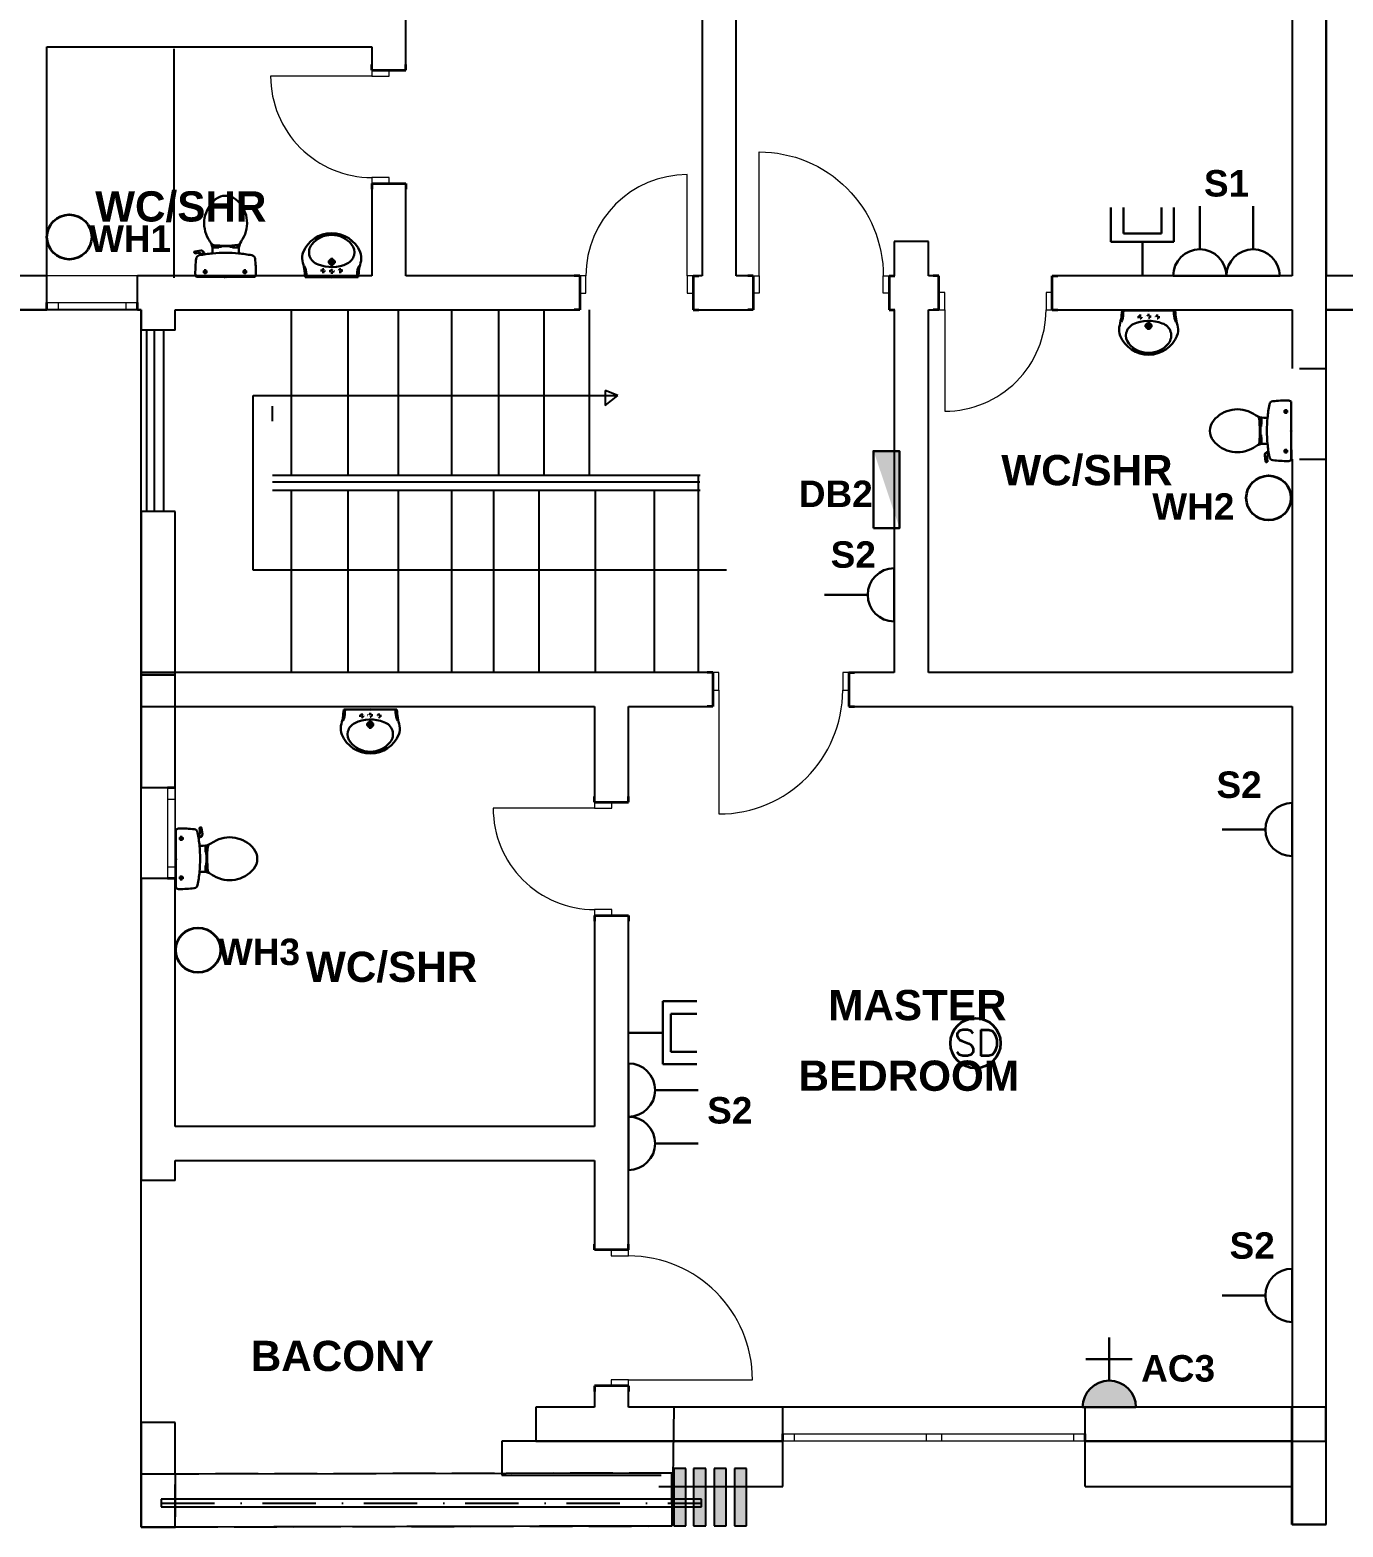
# Model space of a CAD drawing. Header units: inches. Extents: x 23 to 2032867, y 13 to 664695.
# Drawn here: x 340981 to 349668, y 293903 to 303808 of the extents above; entities that cross this region are included whole.
import ezdxf
from ezdxf.enums import TextEntityAlignment as Align

# ---------------------------------------------------------------- set-up
doc = ezdxf.new("R2010")
doc.units = ezdxf.units.IN
doc.header["$MEASUREMENT"] = 0
for name, pattern in [('DASHDOT', [1, 0.5, -0.25, 0, -0.25]), ('DASHED1', [1, 0.3, -0.4, 0.3]), ('Dot & Dashed', [670.277762, 352.777767, -176.388884, 0, -141.111112]), ('Hidden Line', [391.222223, 282.222223, -109])]:
    doc.linetypes.add(name, pattern=pattern)
for name, color, linetype, lineweight, true_color in [('2D Drafting - General_Pen_No__62', 7, 'Continuous', 20, 0xaaaaaa), ('2D Drafting - General_Pen_No__82', 7, 'Continuous', 20, 0xaaaaaa), ('Annotation - Text_Pen_No__86', 7, 'Continuous', 20, 0x5555ff), ('ARCHICAD Doors_Pen_No__23', 7, 'Continuous', 20, 0xff6600), ('ARCHICAD Doors_Pen_No__3', 7, 'Continuous', 18, 0xff6600), ('ARCHICAD Windows_Pen_No__23', 7, 'Continuous', 20, 0xff6600), ('ARCHICAD Windows_Pen_No__3', 7, 'Continuous', 18, 0xff6600), ('Structural - Bearing_Pen_No__160', 7, 'Continuous', 20, 0xb4a35c), ('Structural - Bearing_Pen_No__87', 7, 'Continuous', 20, 0x6a6a6a), ('Structural - Bearing_Pen_No__89', 7, 'Continuous', 20, 0x71cebe)]:
    doc.layers.add(name, color=color, linetype=linetype, lineweight=lineweight, true_color=true_color)
for name, color, linetype, lineweight in [('ARCHICAD Doors_Pen_No__27', 7, 'Continuous', 35), ('ARCHICAD Windows_Pen_No__27', 7, 'Continuous', 35), ('Building', 8, 'Continuous', 18), ('Interior - Furniture _Pen_No__16', 124, 'Continuous', 20), ('Structural - Bearing_Pen_No__27', 7, 'Continuous', 35), ('watersupply', 4, 'DASHDOT', 25)]:
    doc.layers.add(name, color=color, linetype=linetype, lineweight=lineweight)
for name, color, linetype in [('E-inst.', 3, 'Continuous'), ('E-power', 1, 'Continuous'), ('smoke detector', 6, 'Continuous')]:
    doc.layers.add(name, color=color, linetype=linetype)
doc.styles.add('GENERATED_STYLE_2', font='arialbd.ttf')
doc.styles.add('NEW', font='swisseb.ttf', dxfattribs={"width": 0.75})
doc.styles.add('RomanS', font='romans.shx')

msp = doc.modelspace()

# ---------------------------------------------------------------- hatches: boundary and pattern name
at = {"layer": 'E-power', "linetype": 'Continuous', "lineweight": 30}
h = msp.add_hatch(color=1, dxfattribs=at)
h.dxf.hatch_style = 1
h.paths.add_polyline_path([(346732.774, 300514.187), (346562.066, 301021.819), (346732.774, 301021.819)])
h = msp.add_hatch(color=1, dxfattribs=at)
h.dxf.hatch_style = 1
h.paths.add_polyline_path([(348297.085, 294696.224, 0.99979534), (347944.536, 294696.296)])
at = {"layer": 'Structural - Bearing_Pen_No__160', "linetype": 'Continuous', "lineweight": 25}
for points in [[(345239.508, 294290.713), (345239.508, 293911.682), (345319.508, 293911.682), (345319.508, 294290.713)], [(345371.342, 294290.713), (345371.342, 293911.682), (345451.342, 293911.682), (345451.342, 294290.713)], [(345506.094, 294290.713), (345506.094, 293911.682), (345586.094, 293911.682), (345586.094, 294290.713)], [(345640.845, 294290.713), (345640.845, 293911.682), (345720.845, 293911.682), (345720.845, 294290.713)]]:
    msp.add_hatch(color=8, dxfattribs=at).paths.add_polyline_path(points)

# ---------------------------------------------------------------- linework, layer by layer
at = {"color": 8, "linetype": 'Hidden Line'}
for p, q in [((345227.968, 294260.667), (341940.347, 294253.917)), ((345228.687, 293910.668), (345227.968, 294260.667)), ((341940.347, 294253.917), (341715.347, 294253.455)), ((341715.347, 294253.455), (341715.347, 293903.455)), ((341940.347, 294253.917), (341940.347, 293903.917)), ((341940.347, 293903.455), (341940.347, 294253.917)), ((341715.347, 293903.455), (341940.347, 293903.455)), ((341940.347, 293903.917), (345228.687, 293910.668))]:
    msp.add_line(p, q, dxfattribs=at)
at = {"layer": '2D Drafting - General_Pen_No__62', "color": 8, "linetype": 'Continuous', "lineweight": 25}
for p, q in [((344870.466, 301388.638), (344785.793, 301422.145)), ((344785.793, 301422.145), (344785.793, 301323.071)), ((342456.558, 300234.32), (342456.558, 301388.638)), ((342456.558, 301388.638), (344870.466, 301388.638)), ((344785.793, 301323.071), (344870.466, 301388.638)), ((345589.543, 300234.32), (342456.558, 300234.32))]:
    msp.add_line(p, q, dxfattribs=at)
at = {"layer": '2D Drafting - General_Pen_No__82', "color": 8, "linetype": 'Continuous', "lineweight": 25}
for p, q in [((342710.993, 300866.501), (342710.993, 301955.712)), ((342710.993, 300866.501), (342710.993, 301955.712)), ((343086.896, 300866.501), (343086.896, 301955.712)), ((343086.896, 300866.501), (343086.896, 301955.712)), ((343419.911, 300866.501), (343419.911, 301955.712)), ((343419.911, 300866.501), (343419.911, 301955.712)), ((343772.064, 300866.501), (343772.064, 301955.712)), ((343772.064, 300866.501), (343772.064, 301955.712)), ((344082.584, 300866.501), (344082.584, 301955.712)), ((344082.584, 300866.501), (344082.584, 301955.712)), ((344382.584, 300866.501), (344382.584, 301955.712)), ((344382.584, 300866.501), (344382.584, 301955.712)), ((344682.584, 300866.501), (344682.584, 301955.712)), ((344682.584, 300866.501), (344682.584, 301955.712)), ((341752.728, 301818.663), (341752.728, 300626.09)), ((341752.728, 301818.663), (341752.728, 300626.09)), ((341803.182, 301818.663), (341803.182, 300626.09)), ((341803.182, 301818.663), (341803.182, 300626.09)), ((341864.444, 301824.599), (341864.444, 300617.538)), ((341864.444, 301824.599), (341864.444, 300617.538)), ((342584.849, 301219.349), (342584.849, 301319.722)), ((342584.849, 301219.349), (342584.849, 301319.722)), ((342584.849, 300862.95), (345413.498, 300862.95)), ((342584.849, 300862.95), (345413.498, 300862.95)), ((342584.849, 300818.339), (345412.62, 300818.339)), ((342584.849, 300818.339), (345412.62, 300818.339)), ((345401.218, 300866.501), (345401.218, 299555.858)), ((345401.218, 300866.501), (345401.218, 299555.858)), ((342584.849, 300762.577), (345413.498, 300762.577)), ((342584.849, 300762.577), (345413.498, 300762.577)), ((342710.993, 299555.858), (342710.993, 300766.128)), ((342710.993, 299555.858), (342710.993, 300766.128)), ((343086.896, 299555.858), (343086.896, 300766.128)), ((343086.896, 299555.858), (343086.896, 300766.128)), ((343419.911, 299555.858), (343419.911, 300766.128)), ((343419.911, 299555.858), (343419.911, 300766.128)), ((343772.064, 299555.858), (343772.064, 300766.128)), ((343772.064, 299555.858), (343772.064, 300766.128)), ((344048.908, 299555.858), (344048.908, 300766.128)), ((344048.908, 299555.858), (344048.908, 300766.128)), ((344348.908, 299555.858), (344348.908, 300766.128)), ((344348.908, 299555.858), (344348.908, 300766.128)), ((344722.701, 299555.858), (344722.701, 300766.128)), ((344722.701, 299555.858), (344722.701, 300766.128)), ((345111.484, 299555.858), (345111.484, 300766.128)), ((345111.484, 299555.858), (345111.484, 300766.128))]:
    msp.add_line(p, q, dxfattribs=at)
at = {"layer": 'ARCHICAD Doors_Pen_No__23', "color": 8, "linetype": 'Continuous'}
for p, q in [((343243.082, 303541.4), (343243.082, 303501.4)), ((343358.082, 303541.4), (343243.082, 303541.4)), ((343243.082, 303501.4), (343358.082, 303501.4)), ((343358.082, 303501.4), (343358.082, 303541.4)), ((343358.082, 302831.4), (343243.082, 302831.4)), ((343243.082, 302831.4), (343243.082, 302791.4)), ((343243.082, 302791.4), (343358.082, 302791.4)), ((343358.082, 302791.4), (343358.082, 302831.4)), ((344658.626, 302180.502), (344618.626, 302180.502)), ((344618.626, 302180.502), (344618.626, 302065.502)), ((344658.626, 302065.502), (344658.626, 302180.502)), ((345368.626, 302180.502), (345328.626, 302180.502)), ((345328.626, 302180.502), (345328.626, 302065.502)), ((345368.626, 302065.502), (345368.626, 302180.502)), ((345765.908, 302180.502), (345805.908, 302180.502)), ((345765.908, 302065.502), (345765.908, 302180.502)), ((345805.908, 302180.502), (345805.908, 302065.502)), ((346625.908, 302065.502), (346625.908, 302180.502)), ((346625.908, 302180.502), (346665.908, 302180.502)), ((346665.908, 302180.502), (346665.908, 302065.502)), ((344618.626, 302065.502), (344658.626, 302065.502)), ((345328.626, 302065.502), (345368.626, 302065.502)), ((345805.908, 302065.502), (345765.908, 302065.502)), ((346665.908, 302065.502), (346625.908, 302065.502)), ((347032.665, 302070.502), (346992.665, 302070.502)), ((346992.665, 302070.502), (346992.665, 301955.502)), ((347032.665, 301955.502), (347032.665, 302070.502)), ((347742.665, 302070.502), (347702.665, 302070.502)), ((347702.665, 302070.502), (347702.665, 301955.502)), ((347742.665, 301955.502), (347742.665, 302070.502)), ((346992.665, 301955.502), (347032.665, 301955.502)), ((347702.665, 301955.502), (347742.665, 301955.502)), ((345537.671, 299555.858), (345497.671, 299555.858)), ((345497.671, 299555.858), (345497.671, 299440.858)), ((345537.671, 299440.858), (345537.671, 299555.858)), ((346397.671, 299555.858), (346357.671, 299555.858)), ((346357.671, 299555.858), (346357.671, 299440.858)), ((346397.671, 299440.858), (346397.671, 299555.858)), ((345497.671, 299440.858), (345537.671, 299440.858)), ((346357.671, 299440.858), (346397.671, 299440.858)), ((344715.323, 298699.003), (344715.323, 298659.003)), ((344830.323, 298699.003), (344715.323, 298699.003)), ((344715.323, 298659.003), (344830.323, 298659.003)), ((344830.323, 298659.003), (344830.323, 298699.003)), ((344830.323, 297989.003), (344715.323, 297989.003)), ((344715.323, 297989.003), (344715.323, 297949.003)), ((344715.323, 297949.003), (344830.323, 297949.003)), ((344830.323, 297949.003), (344830.323, 297989.003)), ((344825.323, 295736.872), (344825.323, 295696.872)), ((344940.323, 295736.872), (344825.323, 295736.872)), ((344825.323, 295696.872), (344940.323, 295696.872)), ((344940.323, 295696.872), (344940.323, 295736.872)), ((344940.323, 294876.872), (344825.323, 294876.872)), ((344825.323, 294876.872), (344825.323, 294836.872)), ((344940.323, 294836.872), (344940.323, 294876.872)), ((344825.323, 294836.872), (344940.323, 294836.872))]:
    msp.add_line(p, q, dxfattribs=at)
at = {"layer": 'ARCHICAD Doors_Pen_No__27', "color": 8, "linetype": 'Continuous'}
for p, q in [((343243.082, 303541.4), (343243.082, 303578.4)), ((343468.082, 303541.4), (343468.082, 303578.4)), ((343243.082, 303541.4), (343358.082, 303541.4)), ((343358.082, 303541.4), (343468.082, 303541.4)), ((343243.082, 302791.4), (343358.082, 302791.4)), ((343243.082, 302791.4), (343243.082, 302754.4)), ((343358.082, 302791.4), (343468.082, 302791.4)), ((343468.082, 302791.4), (343468.082, 302754.4)), ((344618.626, 302180.502), (344581.626, 302180.502)), ((344618.626, 302180.502), (344618.626, 302065.502)), ((345368.626, 302180.502), (345368.626, 302065.502)), ((345368.626, 302180.502), (345405.626, 302180.502)), ((345765.908, 302180.502), (345728.908, 302180.502)), ((345765.908, 302180.502), (345765.908, 302065.502)), ((346665.908, 302180.502), (346665.908, 302065.502)), ((346665.908, 302180.502), (346702.908, 302180.502)), ((346992.665, 302180.502), (346955.665, 302180.502)), ((346992.665, 302070.502), (346992.665, 302180.502)), ((347742.665, 302070.502), (347742.665, 302180.502)), ((347742.665, 302180.502), (347779.665, 302180.502)), ((344618.626, 302065.502), (344618.626, 301955.502)), ((345368.626, 302065.502), (345368.626, 301955.502)), ((345765.908, 302065.502), (345765.908, 301955.502)), ((346665.908, 302065.502), (346665.908, 301955.502)), ((346992.665, 301955.502), (346992.665, 302070.502)), ((347742.665, 301955.502), (347742.665, 302070.502)), ((344618.626, 301955.502), (344581.626, 301955.502)), ((345368.626, 301955.502), (345405.626, 301955.502)), ((345765.908, 301955.502), (345728.908, 301955.502)), ((346665.908, 301955.502), (346702.908, 301955.502)), ((346992.665, 301955.502), (346955.665, 301955.502)), ((347742.665, 301955.502), (347779.665, 301955.502)), ((345497.671, 299555.858), (345460.671, 299555.858)), ((345497.671, 299555.858), (345497.671, 299440.858)), ((346397.671, 299555.858), (346397.671, 299440.858)), ((346397.671, 299555.858), (346434.671, 299555.858)), ((345497.671, 299440.858), (345497.671, 299330.858)), ((346397.671, 299440.858), (346397.671, 299330.858)), ((345497.671, 299330.858), (345460.671, 299330.858)), ((346397.671, 299330.858), (346434.671, 299330.858)), ((344715.323, 298699.003), (344715.323, 298736.003)), ((344940.323, 298699.003), (344940.323, 298736.003)), ((344715.323, 298699.003), (344830.323, 298699.003)), ((344830.323, 298699.003), (344940.323, 298699.003)), ((344715.323, 297949.003), (344830.323, 297949.003)), ((344715.323, 297949.003), (344715.323, 297912.003)), ((344830.323, 297949.003), (344940.323, 297949.003)), ((344940.323, 297949.003), (344940.323, 297912.003)), ((344715.323, 295736.872), (344715.323, 295773.872)), ((344940.323, 295736.872), (344940.323, 295773.872)), ((344825.323, 295736.872), (344715.323, 295736.872)), ((344940.323, 295736.872), (344825.323, 295736.872)), ((344825.323, 294836.872), (344715.323, 294836.872)), ((344715.323, 294836.872), (344715.323, 294799.872)), ((344940.323, 294836.872), (344825.323, 294836.872)), ((344940.323, 294836.872), (344940.323, 294799.872))]:
    msp.add_line(p, q, dxfattribs=at)
at = {"layer": 'ARCHICAD Doors_Pen_No__3', "color": 8, "linetype": 'Continuous'}
for p, q in [((343243.082, 303501.4), (342573.082, 303501.4)), ((345805.908, 302180.502), (345805.908, 303000.502)), ((345328.626, 302180.502), (345328.626, 302850.502)), ((347032.665, 301955.502), (347032.665, 301285.502)), ((345537.671, 299440.858), (345537.671, 298620.858)), ((344715.323, 298659.003), (344045.323, 298659.003)), ((344940.323, 294876.872), (345760.323, 294876.872))]:
    msp.add_line(p, q, dxfattribs=at)
for centre, major_axis, start_param, end_param in [((343243.082, 303501.4), (473.762, 473.762), 2.35619449, 3.92699082), ((345328.626, 302180.502), (-473.762, 473.762), -0.78539816, 0.78539816), ((347032.665, 301955.502), (-473.762, 473.762), 2.35619449, 3.92699082), ((345537.671, 299440.858), (579.828, 579.828), 3.92699082, 5.49778714), ((344715.323, 298659.003), (473.762, 473.762), 2.35619449, 3.92699082), ((344940.323, 294876.872), (-579.828, 579.828), 3.92699082, 5.49778714)]:
    msp.add_ellipse(centre, major_axis=major_axis, ratio=1, start_param=start_param, end_param=end_param, dxfattribs=at)
at = {"layer": 'ARCHICAD Doors_Pen_No__3', "color": 8, "linetype": 'Continuous', "extrusion": (0, 0, -1)}
msp.add_ellipse((345805.908, 302180.502), major_axis=(-579.828, 579.828), ratio=1, start_param=0.78539816, end_param=2.35619449, dxfattribs=at)
at = {"layer": 'ARCHICAD Windows_Pen_No__23', "color": 8, "linetype": 'Continuous'}
for p, q in [((341093.097, 302005.502), (341168.097, 302005.502)), ((341168.097, 302005.502), (341168.097, 301955.502)), ((341618.097, 301955.502), (341618.097, 302005.502)), ((341618.097, 302005.502), (341693.097, 302005.502)), ((341168.097, 301955.502), (341093.097, 301955.502)), ((341693.097, 301955.502), (341618.097, 301955.502)), ((349330.115, 300955.416), (349330.115, 301030.416)), ((341890.347, 298794.089), (341890.347, 298719.089)), ((341890.347, 298719.089), (341940.347, 298719.089)), ((341940.347, 298719.089), (341940.347, 298794.089)), ((341940.347, 298269.089), (341890.347, 298269.089)), ((341890.347, 298269.089), (341890.347, 298194.089)), ((341940.347, 298194.089), (341940.347, 298269.089)), ((345961.069, 294521.26), (346036.069, 294521.26)), ((346036.069, 294471.26), (345961.069, 294471.26)), ((346036.069, 294521.26), (346036.069, 294471.26)), ((346911.069, 294471.26), (346911.069, 294521.26)), ((346911.069, 294521.26), (346961.069, 294521.26)), ((346961.069, 294471.26), (346911.069, 294471.26)), ((346961.069, 294521.26), (347011.069, 294521.26)), ((347011.069, 294471.26), (346961.069, 294471.26)), ((347011.069, 294521.26), (347011.069, 294471.26)), ((347886.069, 294471.26), (347886.069, 294521.26)), ((347886.069, 294521.26), (347961.069, 294521.26)), ((347961.069, 294471.26), (347886.069, 294471.26))]:
    msp.add_line(p, q, dxfattribs=at)
at = {"layer": 'ARCHICAD Windows_Pen_No__27', "color": 8, "linetype": 'Continuous'}
for p, q in [((341093.097, 301955.502), (341093.097, 302005.502)), ((341693.097, 301955.502), (341693.097, 302005.502)), ((341940.347, 298794.089), (341890.347, 298794.089)), ((341940.347, 298194.089), (341890.347, 298194.089)), ((345961.069, 294471.26), (345961.069, 294521.26)), ((347961.069, 294471.26), (347961.069, 294521.26))]:
    msp.add_line(p, q, dxfattribs=at)
at = {"layer": 'ARCHICAD Windows_Pen_No__3', "color": 8, "linetype": 'Continuous'}
for p, q in [((341693.097, 302180.502), (341093.097, 302180.502)), ((341168.097, 302005.502), (341618.097, 302005.502)), ((341693.097, 301955.502), (341093.097, 301955.502)), ((341618.097, 301955.502), (341168.097, 301955.502)), ((349555.115, 300968.734), (349555.115, 301568.734)), ((341715.347, 298794.089), (341715.347, 298194.089)), ((341890.347, 298719.089), (341890.347, 298269.089)), ((341940.347, 298794.089), (341940.347, 298194.089)), ((341940.347, 298269.089), (341940.347, 298719.089)), ((347961.069, 294696.26), (345961.069, 294696.26)), ((347961.069, 294471.26), (345961.069, 294471.26)), ((346036.069, 294521.26), (346911.069, 294521.26)), ((346911.069, 294471.26), (346036.069, 294471.26)), ((347011.069, 294521.26), (347886.069, 294521.26)), ((347886.069, 294471.26), (347011.069, 294471.26))]:
    msp.add_line(p, q, dxfattribs=at)
at = {"layer": 'Building', "linetype": 'Continuous', "lineweight": 30, "ltscale": 1000}
for p, q in [((342196.498, 302383.551), (342196.498, 302368.387)), ((342222.79, 302368.387), (342222.79, 302381.41)), ((342230.582, 302368.387), (342230.582, 302380.961)), ((342319.673, 302368.387), (342319.673, 302381.817)), ((342327.465, 302368.387), (342327.465, 302382.417)), ((342353.757, 302385.07), (342353.757, 302368.387)), ((342068.976, 302332.234), (342067.599, 302337.12)), ((342070.775, 302342.03), (342111.177, 302348.052)), ((342102.321, 302333.115), (342073.216, 302329.426)), ((342110.925, 302326.99), (342112.602, 302319.026)), ((342133.599, 302331.268), (342111.113, 302326.099)), ((342136.001, 302322.851), (342132.782, 302334.13)), ((342188.724, 302353.042), (342188.724, 302329.258)), ((342196.498, 302368.387), (342230.582, 302368.387)), ((342230.582, 302372.515), (342247.584, 302372.515)), ((342302.671, 302376.254), (342247.584, 302376.254)), ((342247.584, 302372.515), (342247.584, 302376.254)), ((342302.671, 302372.515), (342302.671, 302376.254)), ((342319.673, 302372.515), (342302.671, 302372.515)), ((342353.757, 302368.387), (342319.673, 302368.387)), ((342361.531, 302329.258), (342361.531, 302353.042)), ((342811.188, 302171.745), (342809.313, 302194.092)), ((342811.188, 302171.745, -1683.122), (342809.313, 302194.092, -1683.122)), ((343142.733, 302171.745), (343144.609, 302194.092)), ((343142.733, 302171.745, -1683.122), (343144.609, 302194.092, -1683.122)), ((342081.737, 302173.518), (342468.518, 302173.518)), ((342801.074, 302171.745), (343152.847, 302171.745)), ((342801.074, 302171.745, -1683.122), (343152.847, 302171.745, -1683.122)), ((348557.132, 301951.027), (348205.359, 301951.027)), ((348557.132, 301951.027, -1683.122), (348205.359, 301951.027, -1683.122)), ((348215.473, 301951.027), (348213.598, 301928.68)), ((348215.473, 301951.027, -1683.122), (348213.598, 301928.68, -1683.122)), ((348547.018, 301951.027), (348548.894, 301928.68)), ((348547.018, 301951.027, -1683.122), (348548.894, 301928.68, -1683.122)), ((349323.782, 300962.741), (349323.782, 301349.521)), ((349112.23, 301234.761), (349128.912, 301234.761)), ((349128.912, 301208.469), (349114.883, 301208.469)), ((349128.912, 301200.677), (349115.482, 301200.677)), ((349124.785, 301200.677), (349124.785, 301183.675)), ((349128.912, 301234.761), (349128.912, 301200.677)), ((349168.041, 301242.535), (349144.257, 301242.535)), ((349128.912, 301103.794), (349115.89, 301103.794)), ((349128.912, 301111.586), (349116.339, 301111.586)), ((349124.785, 301183.675), (349121.045, 301183.675)), ((349121.045, 301183.675), (349121.045, 301128.588)), ((349124.785, 301128.588), (349121.045, 301128.588)), ((349124.785, 301111.586), (349124.785, 301128.588)), ((349128.912, 301077.501), (349128.912, 301111.586)), ((349113.748, 301077.501), (349128.912, 301077.501)), ((349144.257, 301069.728), (349168.041, 301069.728)), ((349174.449, 301017.004), (349163.169, 301013.785)), ((349166.032, 301014.602), (349171.201, 300992.117)), ((349170.31, 300991.929), (349178.274, 300993.606)), ((349155.27, 300951.778), (349149.247, 300992.181)), ((349165.065, 300949.98), (349160.18, 300948.603)), ((349164.184, 300983.324), (349167.874, 300954.22)), ((343408.087, 299312.98), (343056.314, 299312.98)), ((343408.087, 299312.98, -1683.122), (343056.314, 299312.98, -1683.122)), ((343066.428, 299312.98), (343064.552, 299290.633)), ((343066.428, 299312.98, -1683.122), (343064.552, 299290.633, -1683.122)), ((343397.972, 299312.98), (343399.848, 299290.633)), ((343397.972, 299312.98, -1683.122), (343399.848, 299290.633, -1683.122)), ((341946.681, 298518.077), (341946.681, 298131.296)), ((342106.278, 298497.493), (342102.589, 298526.598)), ((342105.397, 298530.838), (342110.282, 298532.215)), ((342115.193, 298529.039), (342121.215, 298488.637)), ((342100.153, 298488.889), (342092.189, 298487.212)), ((342096.013, 298463.813), (342107.293, 298467.032)), ((342104.431, 298466.215), (342099.261, 298488.701)), ((342126.205, 298411.09), (342102.421, 298411.09)), ((342141.55, 298403.316), (342141.55, 298369.232)), ((342156.714, 298403.316), (342141.55, 298403.316)), ((342141.55, 298377.024), (342154.572, 298377.024)), ((342141.55, 298369.232), (342154.123, 298369.232)), ((342145.678, 298369.232), (342145.678, 298352.23)), ((342145.678, 298352.23), (342149.417, 298352.23)), ((342149.417, 298297.143), (342149.417, 298352.23)), ((342102.421, 298238.283), (342126.205, 298238.283)), ((342141.55, 298246.057), (342141.55, 298280.141)), ((342141.55, 298280.141), (342154.98, 298280.141)), ((342141.55, 298272.349), (342155.579, 298272.349)), ((342158.232, 298246.057), (342141.55, 298246.057)), ((342145.678, 298280.141), (342145.678, 298297.143)), ((342145.678, 298297.143), (342149.417, 298297.143))]:
    msp.add_line(p, q, dxfattribs=at)
at = {"layer": 'Building', "linetype": 'Continuous', "lineweight": 30, "ltscale": 50}
for p, q in [((342976.961, 302245.362), (342976.961, 302299.563)), ((342976.961, 302245.362, -1683.122), (342976.961, 302299.563, -1683.122)), ((342124.45, 302208.583), (342156.194, 302208.583)), ((342140.322, 302224.455), (342140.322, 302192.711)), ((342386.132, 302208.583), (342418.15, 302208.583)), ((342402.141, 302224.592), (342402.141, 302192.574)), ((343003.31, 302272.627), (342950.612, 302272.627)), ((343003.31, 302272.627, -1683.122), (342950.612, 302272.627, -1683.122)), ((348354.897, 301850.145), (348407.595, 301850.145)), ((348354.897, 301850.145, -1683.122), (348407.595, 301850.145, -1683.122)), ((348381.246, 301877.409), (348381.246, 301823.209)), ((348381.246, 301877.409, -1683.122), (348381.246, 301823.209, -1683.122)), ((349288.716, 301267.135), (349288.716, 301299.154)), ((349272.707, 301283.145), (349304.726, 301283.145)), ((349272.845, 301021.326), (349304.588, 301021.326)), ((349288.716, 301005.454), (349288.716, 301037.197)), ((343205.851, 299212.098), (343258.549, 299212.098)), ((343205.851, 299212.098, -1683.122), (343258.549, 299212.098, -1683.122)), ((343232.2, 299239.363), (343232.2, 299185.162)), ((343232.2, 299239.363, -1683.122), (343232.2, 299185.162, -1683.122)), ((341997.617, 298459.492), (341965.874, 298459.492)), ((341981.746, 298475.364), (341981.746, 298443.62)), ((341997.755, 298197.673), (341965.737, 298197.673)), ((341981.746, 298213.682), (341981.746, 298181.664))]:
    msp.add_line(p, q, dxfattribs=at)
at = {"layer": 'Building', "linetype": 'DASHED1', "lineweight": 30, "ltscale": 50}
for p, q in [((342903.167, 302215.43), (342938.547, 302215.43)), ((342903.167, 302215.43, -1683.122), (342938.547, 302215.43, -1683.122)), ((342920.857, 302198.387), (342920.857, 302233.312)), ((342920.857, 302198.387, -1683.122), (342920.857, 302233.312, -1683.122)), ((342959.271, 302211.018), (342994.651, 302211.018)), ((342959.271, 302211.018, -1683.122), (342994.651, 302211.018, -1683.122)), ((342976.961, 302193.975), (342976.961, 302228.899)), ((342976.961, 302193.975, -1683.122), (342976.961, 302228.899, -1683.122)), ((343050.755, 302215.43), (343015.375, 302215.43)), ((343050.755, 302215.43, -1683.122), (343015.375, 302215.43, -1683.122)), ((343033.065, 302198.387), (343033.065, 302233.312)), ((343033.065, 302198.387, -1683.122), (343033.065, 302233.312, -1683.122)), ((348307.452, 301907.342), (348342.832, 301907.342)), ((348307.452, 301907.342, -1683.122), (348342.832, 301907.342, -1683.122)), ((348325.142, 301924.384), (348325.142, 301889.46)), ((348325.142, 301924.384, -1683.122), (348325.142, 301889.46, -1683.122)), ((348398.936, 301911.754), (348363.556, 301911.754)), ((348398.936, 301911.754, -1683.122), (348363.556, 301911.754, -1683.122)), ((348381.246, 301928.797), (348381.246, 301893.872)), ((348381.246, 301928.797, -1683.122), (348381.246, 301893.872, -1683.122)), ((348455.04, 301907.342), (348419.66, 301907.342)), ((348455.04, 301907.342, -1683.122), (348419.66, 301907.342, -1683.122)), ((348437.35, 301924.384), (348437.35, 301889.46)), ((348437.35, 301924.384, -1683.122), (348437.35, 301889.46, -1683.122)), ((343158.406, 299269.295), (343193.786, 299269.295)), ((343158.406, 299269.295, -1683.122), (343193.786, 299269.295, -1683.122)), ((343176.096, 299286.338), (343176.096, 299251.413)), ((343176.096, 299286.338, -1683.122), (343176.096, 299251.413, -1683.122)), ((343249.89, 299273.707), (343214.51, 299273.707)), ((343249.89, 299273.707, -1683.122), (343214.51, 299273.707, -1683.122)), ((343232.2, 299290.75), (343232.2, 299255.826)), ((343232.2, 299290.75, -1683.122), (343232.2, 299255.826, -1683.122)), ((343305.994, 299269.295), (343270.614, 299269.295)), ((343305.994, 299269.295, -1683.122), (343270.614, 299269.295, -1683.122)), ((343288.304, 299286.338), (343288.304, 299251.413)), ((343288.304, 299286.338, -1683.122), (343288.304, 299251.413, -1683.122))]:
    msp.add_line(p, q, dxfattribs=at)
at = {"layer": 'Building', "linetype": 'Continuous', "ltscale": 200}
for p, q in [((342281.461, 302167.185), (342268.794, 302179.852)), ((342268.794, 302179.852), (342268.794, 302167.185)), ((342268.794, 302167.185), (342281.461, 302179.852)), ((342281.461, 302179.852), (342281.461, 302167.185)), ((349317.448, 301162.465), (349330.115, 301162.465)), ((349330.115, 301162.465), (349317.448, 301149.798)), ((349330.115, 301149.798), (349317.448, 301162.465)), ((349317.448, 301149.798), (349330.115, 301149.798)), ((341940.347, 298318.353), (341953.014, 298331.02)), ((341953.014, 298331.02), (341940.347, 298331.02)), ((341940.347, 298331.02), (341953.014, 298318.353)), ((341953.014, 298318.353), (341940.347, 298318.353))]:
    msp.add_line(p, q, dxfattribs=at)
at = {"layer": 'Building', "linetype": 'Continuous', "lineweight": 30, "ltscale": 200}
for p, q in [((342981.521, 302167.185), (342972.401, 302176.305)), ((342972.401, 302176.305), (342972.401, 302167.185)), ((342972.401, 302167.185), (342981.521, 302176.305)), ((342981.521, 302167.185, -1683.122), (342972.401, 302176.305, -1683.122)), ((342972.401, 302176.305, -1683.122), (342972.401, 302167.185, -1683.122)), ((342972.401, 302167.185, -1683.122), (342981.521, 302176.305, -1683.122)), ((342981.521, 302176.305), (342981.521, 302167.185)), ((342981.521, 302176.305, -1683.122), (342981.521, 302167.185, -1683.122)), ((348376.686, 301946.467), (348376.686, 301955.587)), ((348376.686, 301955.587), (348385.806, 301946.467)), ((348385.806, 301955.587), (348376.686, 301946.467)), ((348376.686, 301946.467, -1683.122), (348376.686, 301955.587, -1683.122)), ((348376.686, 301955.587, -1683.122), (348385.806, 301946.467, -1683.122)), ((348385.806, 301955.587, -1683.122), (348376.686, 301946.467, -1683.122)), ((348385.806, 301946.467), (348385.806, 301955.587)), ((348385.806, 301946.467, -1683.122), (348385.806, 301955.587, -1683.122)), ((343227.64, 299308.42), (343227.64, 299317.54)), ((343227.64, 299317.54), (343236.76, 299308.42)), ((343236.76, 299317.54), (343227.64, 299308.42)), ((343227.64, 299308.42, -1683.122), (343227.64, 299317.54, -1683.122)), ((343227.64, 299317.54, -1683.122), (343236.76, 299308.42, -1683.122)), ((343236.76, 299317.54, -1683.122), (343227.64, 299308.42, -1683.122)), ((343236.76, 299308.42), (343236.76, 299317.54)), ((343236.76, 299308.42, -1683.122), (343236.76, 299317.54, -1683.122))]:
    msp.add_line(p, q, dxfattribs=at)
at = {"layer": 'Building', "color": 8, "linetype": 'Continuous'}
msp.add_line((348101.834, 294696.26), (348026.834, 294696.26), dxfattribs=at)
at = {"layer": 'Building', "linetype": 'Continuous', "lineweight": 30, "ltscale": 1000}
for centre, radius in [((342976.961, 302272.627), 18.608), ((342976.961, 302272.627, -1683.122), 18.608), ((342976.961, 302272.627), 10.99), ((342976.961, 302272.627, -1683.122), 10.99), ((348381.246, 301850.145), 18.608), ((348381.246, 301850.145, -1683.122), 18.608), ((348381.246, 301850.145), 10.99), ((348381.246, 301850.145, -1683.122), 10.99), ((343232.2, 299212.098), 18.608), ((343232.2, 299212.098, -1683.122), 18.608), ((343232.2, 299212.098), 10.99), ((343232.2, 299212.098, -1683.122), 10.99)]:
    msp.add_circle(centre, radius, dxfattribs=at)
at = {"layer": 'Building', "linetype": 'Continuous', "lineweight": 30, "ltscale": 50}
for centre in [(342140.322, 302208.583), (342402.141, 302208.583), (349288.716, 301283.145), (349288.716, 301021.326), (341981.746, 298459.492), (341981.746, 298197.673)]:
    msp.add_circle(centre, 9.351, dxfattribs=at)
at = {"layer": 'Building', "linetype": 'DASHED1', "lineweight": 30, "ltscale": 50}
for centre in [(342920.857, 302215.43), (342920.857, 302215.43, -1683.122), (342976.961, 302211.018), (342976.961, 302211.018, -1683.122), (343033.065, 302215.43), (343033.065, 302215.43, -1683.122), (348325.142, 301907.342), (348325.142, 301907.342, -1683.122), (348381.246, 301911.754), (348381.246, 301911.754, -1683.122), (348437.35, 301907.342), (348437.35, 301907.342, -1683.122), (343176.096, 299269.295), (343176.096, 299269.295, -1683.122), (343232.2, 299273.707), (343232.2, 299273.707, -1683.122), (343288.304, 299269.295), (343288.304, 299269.295, -1683.122)]:
    msp.add_circle(centre, 9.504, dxfattribs=at)
at = {"layer": 'Building', "linetype": 'Continuous', "lineweight": 30, "ltscale": 1000}
for centre, radius, start, end in [((342337.827, 302528.892), 204.567, 129.1208282, 211.0923054), ((342275.127, 302605.987), 105.195, 50.8791806, 129.1208282), ((342212.428, 302528.892), 204.567, 328.9077103, 50.8791806), ((342462.924, 302604.333), 350.65, 211.0923054, 213.8429316), ((342088.158, 302353.042), 100.566, 0.0000019, 33.8429404), ((342198.104, 302399.053), 15.584, 217.7817379, 264.3005444), ((342268.204, 303101.426), 721.447, 264.3005444, 276.9358206), ((342353.442, 302400.729), 15.584, 276.9358105, 322.5800182), ((342462.097, 302353.042), 100.566, 146.1570684, 180), ((342087.332, 302604.333), 350.65, 326.1570702, 328.9077103), ((342976.966, 302260.498), 203.147, 22.4424723, 158.1531127), ((342976.966, 302260.498, -1683.122), 203.147, 22.4424723, 158.1531127), ((342910.892, 302336.65), 83.628, 141.6817737, 253.2461383), ((342910.892, 302336.65, -1683.122), 83.628, 141.6817737, 253.2461383), ((342976.961, 302283.617), 168.347, 38.53754, 141.4625075), ((342976.961, 302283.617, -1683.122), 168.347, 38.53754, 141.4625075), ((343043.985, 302337.002), 82.661, 295.2174734, 38.537704), ((343043.985, 302337.002, -1683.122), 82.661, 295.2174734, 38.537704), ((342071.349, 302338.177), 3.896, 98.4778948, 195.7397884), ((342072.726, 302333.291), 3.896, 195.7397884, 277.2238087), ((342970.596, 302195.047), 896.106, 173.6508475, 180), ((342105.944, 302291.257), 26.118, 100.7270761, 173.6508475), ((342275.127, 301398.191), 935.068, 95.3019114, 100.7270761), ((342103.3, 302325.385), 7.792, 11.8886154, 97.22379), ((342114.049, 302328.785), 19.481, 15.9271971, 98.4778948), ((342274.947, 301400.131), 933.119, 84.6980974, 95.3019114), ((342275.127, 301398.191), 935.068, 79.2903908, 84.6980974), ((342443.969, 302290.939), 26.494, 6.330877, 79.2903908), ((341579.659, 302195.047), 896.106, 0.0000019, 6.330877), ((342885.194, 302298.305), 103.901, 157.5093438, 189.5474663), ((342885.194, 302298.305, -1683.122), 103.901, 157.5093438, 189.5474663), ((342218.824, 302130.258), 583.726, 4.075602, 14.9730049), ((342218.824, 302130.258, -1683.122), 583.726, 4.075602, 14.9730049), ((342902.699, 302287.736), 124.156, 155.8931025, 156.0931451), ((342902.699, 302287.736, -1683.122), 124.156, 155.8931025, 156.0931451), ((343735.097, 302130.258), 583.726, 165.0270052, 175.9244355), ((343735.097, 302130.258, -1683.122), 583.726, 165.0270052, 175.9244355), ((343068.728, 302298.305), 103.901, 350.4525984, 22.4906661), ((343068.728, 302298.305, -1683.122), 103.901, 350.4525984, 22.4906661), ((342108.303, 302194.446), 33.819, 178.9808265, 218.2302081), ((342441.952, 302194.446), 33.819, 321.7697938, 1.0191617), ((342705.412, 302194.092), 103.901, 0.0000006, 30.0992783), ((342705.412, 302194.092, -1683.122), 103.901, 0.0000006, 30.0992783), ((342976.608, 302476.977), 238.006, 247.8276538, 295.5349405), ((342976.608, 302476.977, -1683.122), 238.006, 247.8276538, 295.5349405), ((343248.51, 302194.092), 103.901, 149.9007316, 180.0000094), ((343248.51, 302194.092, -1683.122), 103.901, 149.9007316, 180.0000094), ((347623.11, 301992.514), 583.726, 345.0270052, 355.9244355), ((347623.11, 301992.514, -1683.122), 583.726, 345.0270052, 355.9244355), ((348109.697, 301928.68), 103.901, 329.9007316, 0.0000094), ((348109.697, 301928.68, -1683.122), 103.901, 329.9007316, 0.0000094), ((348652.795, 301928.68), 103.901, 180.0000006, 210.0992783), ((348652.795, 301928.68, -1683.122), 103.901, 180.0000006, 210.0992783), ((349139.382, 301992.514), 583.726, 184.075602, 194.9730049), ((349139.382, 301992.514, -1683.122), 583.726, 184.075602, 194.9730049), ((348289.479, 301824.467), 103.901, 170.4525984, 202.4906661), ((348289.479, 301824.467, -1683.122), 103.901, 170.4525984, 202.4906661), ((348381.241, 301862.273), 203.147, 202.4424723, 338.1531127), ((348381.241, 301862.273, -1683.122), 203.147, 202.4424723, 338.1531127), ((348314.222, 301785.77), 82.661, 115.2174734, 218.537704), ((348314.222, 301785.77, -1683.122), 82.661, 115.2174734, 218.537704), ((348381.599, 301645.794), 238.006, 67.8276538, 115.5349405), ((348381.599, 301645.794, -1683.122), 238.006, 67.8276538, 115.5349405), ((348447.314, 301786.122), 83.628, 321.6817737, 73.2461383), ((348447.314, 301786.122, -1683.122), 83.628, 321.6817737, 73.2461383), ((348473.013, 301824.467), 103.901, 337.5093438, 9.5474663), ((348473.013, 301824.467, -1683.122), 103.901, 337.5093438, 9.5474663), ((348381.246, 301839.155), 168.347, 218.53754, 321.4625075), ((348381.246, 301839.155, -1683.122), 168.347, 218.53754, 321.4625075), ((348455.507, 301835.035), 124.156, 335.8931025, 336.0931451), ((348455.507, 301835.035, -1683.122), 124.156, 335.8931025, 336.0931451), ((348968.407, 301093.432), 204.567, 58.9077103, 140.8791806), ((350099.108, 301156.131), 935.068, 169.2903908, 174.6980974), ((349206.36, 301324.972), 26.494, 96.330877, 169.2903908), ((349302.252, 300460.663), 896.106, 90.0000019, 96.330877), ((349302.854, 301322.956), 33.819, 51.7697938, 91.0191617), ((348891.313, 301156.131), 105.195, 140.8791806, 219.1208282), ((348892.967, 300968.335), 350.65, 56.1570702, 58.9077103), ((349144.257, 301343.101), 100.566, 236.1570684, 270), ((349096.571, 301234.446), 15.584, 6.9358105, 52.5800181), ((348395.874, 301149.207), 721.447, 354.3005444, 6.9358206), ((350097.169, 301155.951), 933.119, 174.6980974, 185.3019114), ((348968.407, 301218.831), 204.567, 219.1208282, 301.0923054), ((348892.967, 301343.927), 350.65, 301.0923054, 303.8429316), ((349144.257, 300969.162), 100.566, 90.0000019, 123.8429404), ((349098.247, 301079.108), 15.584, 307.7817379, 354.3005444), ((349168.515, 300995.053), 19.481, 105.9271971, 188.4778948), ((350099.108, 301156.131), 935.068, 185.3019114, 190.7270761), ((349159.123, 300952.353), 3.896, 188.4778948, 285.7397884), ((349171.915, 300984.304), 7.792, 101.8886154, 187.22379), ((349164.008, 300953.73), 3.896, 285.7397884, 7.2238087), ((349206.043, 300986.948), 26.118, 190.7270761, 263.6508475), ((349302.252, 301851.6), 896.106, 263.6508475, 270), ((349302.854, 300989.307), 33.819, 268.9808265, 308.2302081), ((342474.064, 299354.467), 583.726, 345.0270052, 355.9244355), ((342474.064, 299354.467, -1683.122), 583.726, 345.0270052, 355.9244355), ((343990.336, 299354.467), 583.726, 184.075602, 194.9730049), ((343990.336, 299354.467, -1683.122), 583.726, 184.075602, 194.9730049), ((342960.651, 299290.633), 103.901, 329.9007316, 0.0000094), ((342960.651, 299290.633, -1683.122), 103.901, 329.9007316, 0.0000094), ((343165.176, 299147.723), 82.661, 115.2174734, 218.537704), ((343165.176, 299147.723, -1683.122), 82.661, 115.2174734, 218.537704), ((343232.553, 299007.748), 238.006, 67.8276538, 115.5349405), ((343232.553, 299007.748, -1683.122), 238.006, 67.8276538, 115.5349405), ((343298.269, 299148.075), 83.628, 321.6817737, 73.2461383), ((343298.269, 299148.075, -1683.122), 83.628, 321.6817737, 73.2461383), ((343503.749, 299290.633), 103.901, 180.0000006, 210.0992783), ((343503.749, 299290.633, -1683.122), 103.901, 180.0000006, 210.0992783), ((343140.433, 299186.42), 103.901, 170.4525984, 202.4906661), ((343140.433, 299186.42, -1683.122), 103.901, 170.4525984, 202.4906661), ((343232.195, 299224.227), 203.147, 202.4424723, 338.1531127), ((343232.195, 299224.227, -1683.122), 203.147, 202.4424723, 338.1531127), ((343306.461, 299196.989), 124.156, 335.8931025, 336.0931451), ((343306.461, 299196.989, -1683.122), 124.156, 335.8931025, 336.0931451), ((343323.967, 299186.42), 103.901, 337.5093438, 9.5474663), ((343323.967, 299186.42, -1683.122), 103.901, 337.5093438, 9.5474663), ((343232.2, 299201.108), 168.347, 218.53754, 321.4625075), ((343232.2, 299201.108, -1683.122), 168.347, 218.53754, 321.4625075), ((341967.608, 298491.511), 33.819, 88.9808265, 128.2302081), ((341968.21, 297629.218), 896.106, 83.6508475, 90), ((342064.419, 298493.87), 26.118, 10.7270761, 83.6508475), ((342106.454, 298527.088), 3.896, 105.7397884, 187.2238087), ((342111.339, 298528.465), 3.896, 8.4778948, 105.7397884), ((341171.354, 298324.687), 935.068, 5.3019114, 10.7270761), ((342098.547, 298496.514), 7.792, 281.8886154, 7.22379), ((342101.947, 298485.765), 19.481, 285.9271971, 8.4778948), ((342126.205, 298511.656), 100.566, 270.0000019, 303.8429404), ((342377.495, 298136.89), 350.65, 121.0923054, 123.8429316), ((342302.055, 298261.987), 204.567, 39.1208282, 121.0923054), ((341173.294, 298324.866), 933.119, 354.6980974, 5.3019114), ((342874.589, 298331.61), 721.447, 174.3005444, 186.9358206), ((342172.215, 298401.71), 15.584, 127.7817379, 174.3005444), ((342379.149, 298324.687), 105.195, 320.8791806, 39.1208282), ((341171.354, 298324.687), 935.068, 349.2903908, 354.6980974), ((342126.205, 298137.717), 100.566, 56.1570684, 90), ((342173.892, 298246.372), 15.584, 186.9358105, 232.5800181), ((342377.495, 298512.482), 350.65, 236.1570702, 238.9077103), ((342302.055, 298387.386), 204.567, 238.9077103, 320.8791806), ((341967.608, 298157.862), 33.819, 231.7697938, 271.0191617), ((341968.21, 299020.155), 896.106, 270.0000019, 276.330877), ((342064.102, 298155.845), 26.494, 276.330877, 349.2903908)]:
    msp.add_arc(centre, radius, start, end, dxfattribs=at)
at = {"layer": 'E-inst.', "lineweight": 35}
msp.add_circle((347235.77, 297104.848), 166.059, dxfattribs=at)
at = {"layer": 'E-power', "color": 1, "linetype": 'Continuous', "lineweight": 30}
for p, q in [((348131.389, 302406.878), (348131.389, 302633.254)), ((348548.977, 302406.878), (348548.977, 302633.254)), ((348719.747, 302356.776), (348719.747, 302641.874)), ((349072.466, 302356.776), (349072.466, 302641.874)), ((348340.183, 302406.878), (348131.389, 302406.878)), ((348340.183, 302406.878), (348340.183, 302180.502)), ((348340.183, 302406.878), (348548.977, 302406.878)), ((348543.642, 302180.502), (348896.191, 302180.502)), ((348896.361, 302180.502), (349248.91, 302180.502)), ((346699.007, 299894.384), (346699.007, 300246.933)), ((346522.732, 300070.489), (346237.634, 300070.489)), ((349330.115, 298341.712), (349330.115, 298694.261)), ((349153.841, 298517.817), (348868.742, 298517.817)), ((345166.699, 297173.936), (345166.699, 297382.73)), ((345166.699, 297382.73), (345393.075, 297382.73)), ((345166.699, 297173.936), (344940.323, 297173.936)), ((345166.699, 297173.936), (345166.699, 296965.142)), ((344940.323, 296970.476), (344940.323, 296617.927)), ((345166.699, 296965.142), (345393.075, 296965.142)), ((345116.597, 296794.372), (345401.696, 296794.372)), ((344940.323, 296617.757), (344940.323, 296265.209)), ((345116.597, 296441.653), (345401.696, 296441.653)), ((349330.115, 295260.012), (349330.115, 295612.561)), ((349153.841, 295436.116), (348868.742, 295436.116)), ((348120.883, 294872.498), (348121, 295157.597)), ((348120.941, 295015.048), (347965.136, 295015.111)), ((348120.941, 295015.048), (348273.221, 295014.985)), ((347944.536, 294696.296), (348297.085, 294696.224))]:
    msp.add_line(p, q, dxfattribs=at)
at = {"layer": 'E-power', "color": 5, "linetype": 'Continuous', "lineweight": 30}
for p, q in [((348214.573, 302460.695), (348214.573, 302633.254)), ((348465.793, 302460.695), (348465.793, 302633.254)), ((348340.183, 302460.695), (348214.573, 302460.695)), ((348340.183, 302460.695), (348465.793, 302460.695)), ((345220.516, 297299.546), (345393.075, 297299.546)), ((345220.516, 297173.936), (345220.516, 297299.546)), ((345220.516, 297173.936), (345220.516, 297048.325)), ((345220.516, 297048.325), (345393.075, 297048.325))]:
    msp.add_line(p, q, dxfattribs=at)
at = {"layer": 'E-power', "color": 1, "linetype": 'Continuous', "lineweight": 30}
msp.add_lwpolyline([(346561.183, 300511.454), (346561.183, 301021.819), (346732.774, 301021.819), (346732.774, 300511.454)], close=True, dxfattribs=at)
for centre, start, end in [((348719.747, 302180.502), 0, 180), ((349072.466, 302180.502), 0, 180), ((346699.007, 300070.489), 90, 270), ((349330.115, 298517.817), 90, 270), ((344940.323, 296794.372), 270, 90), ((344940.323, 296441.653), 270, 90), ((349330.115, 295436.116), 90, 270), ((348120.811, 294696.224), 359.9765451, 179.9765451)]:
    msp.add_arc(centre, 176.274, start, end, dxfattribs=at)
at = {"layer": 'Interior - Furniture _Pen_No__16', "color": 8, "linetype": 'Continuous', "lineweight": 25}
for p, q in [((341848.946, 294087.128), (341848.946, 294037.128)), ((345422.793, 294087.128), (341848.946, 294087.128)), ((345422.793, 294037.128), (345422.793, 294087.128)), ((341848.946, 294037.128), (345422.793, 294037.128))]:
    msp.add_line(p, q, dxfattribs=at)
at = {"layer": 'Interior - Furniture _Pen_No__16', "color": 8, "linetype": 'Dot & Dashed', "lineweight": 25}
msp.add_line((341848.946, 294062.128), (345422.793, 294062.128), dxfattribs=at)
at = {"layer": 'Structural - Bearing_Pen_No__27', "color": 8, "linetype": 'Continuous', "lineweight": 25}
for p, q in [((345427.365, 306696.26), (345427.365, 302180.502)), ((345652.365, 302180.502), (345652.365, 306696.26)), ((349330.115, 306696.26), (349330.115, 302180.502)), ((349555.115, 306696.26), (349555.115, 302180.502)), ((343468.082, 303541.4), (343468.082, 303920.294)), ((341093.097, 303695.294), (343243.082, 303695.294)), ((341093.097, 302180.502), (341093.097, 303695.294)), ((341931.994, 303681.977), (341931.994, 302167.185)), ((343243.082, 303695.294), (343243.082, 303541.4)), ((349555.115, 302180.502), (349555.115, 303695.294)), ((343243.082, 303541.4), (343243.082, 303578.4)), ((343468.082, 303541.4), (343468.082, 303578.4)), ((343243.082, 303541.4), (343358.082, 303541.4)), ((343358.082, 303541.4), (343468.082, 303541.4)), ((343243.082, 302791.4), (343243.082, 302754.4)), ((343243.082, 302791.4), (343358.082, 302791.4)), ((343243.082, 302791.4), (343243.082, 302180.502)), ((343358.082, 302791.4), (343468.082, 302791.4)), ((343468.082, 302791.4), (343468.082, 302754.4)), ((343468.082, 302180.502), (343468.082, 302791.4)), ((346924.007, 302408.932), (346699.007, 302408.932)), ((346699.007, 302408.932), (346699.007, 302180.502)), ((346924.007, 302180.502), (346924.007, 302408.932)), ((341093.097, 302180.502), (340868.097, 302180.502)), ((341093.097, 302005.502), (341093.097, 302180.502)), ((341693.097, 302005.502), (341693.097, 302180.502)), ((343243.082, 302180.502), (341693.097, 302180.502)), ((344618.626, 302180.502), (343468.082, 302180.502)), ((344618.626, 302180.502), (344581.626, 302180.502)), ((344618.626, 302180.502), (344618.626, 302065.502)), ((345427.365, 302180.502), (345368.625, 302180.502)), ((345368.626, 302180.502), (345405.626, 302180.502)), ((345368.626, 302180.502), (345368.626, 302065.502)), ((345765.908, 302180.502), (345652.365, 302180.502)), ((345765.908, 302180.502), (345728.908, 302180.502)), ((345765.908, 302180.502), (345765.908, 302065.502)), ((346665.908, 302180.502), (346702.908, 302180.502)), ((346665.908, 302180.502), (346665.908, 302065.502)), ((346699.007, 302180.502), (346665.908, 302180.502)), ((346992.665, 302180.502), (346924.007, 302180.502)), ((346992.665, 302180.502), (346955.665, 302180.502)), ((346992.665, 302070.502), (346992.665, 302180.502)), ((347742.665, 302180.502), (347779.665, 302180.502)), ((347742.665, 302070.502), (347742.665, 302180.502)), ((349330.115, 302180.502), (347742.665, 302180.502)), ((349780.115, 302180.502), (349555.115, 302180.502)), ((341093.097, 301955.502), (341093.097, 302005.502)), ((341693.097, 301955.502), (341693.097, 302005.502)), ((344618.626, 302065.502), (344618.626, 301955.502)), ((345368.626, 302065.502), (345368.626, 301955.502)), ((345765.908, 302065.502), (345765.908, 301955.502)), ((346665.908, 302065.502), (346665.908, 301955.502)), ((346992.665, 301955.502), (346992.665, 302070.502)), ((347742.665, 301955.502), (347742.665, 302070.502)), ((340868.097, 301955.502), (341093.097, 301955.502)), ((341693.097, 301955.502), (341715.347, 301955.502)), ((341715.347, 301955.502), (341715.347, 301821.068)), ((341940.347, 301955.502), (344618.626, 301955.502)), ((341940.347, 301821.068), (341940.347, 301955.502)), ((344618.626, 301955.502), (344581.626, 301955.502)), ((345368.625, 301955.502), (345765.908, 301955.502)), ((345368.626, 301955.502), (345405.626, 301955.502)), ((345765.908, 301955.502), (345728.908, 301955.502)), ((346665.908, 301955.502), (346702.908, 301955.502)), ((346665.908, 301955.502), (346699.007, 301955.502)), ((346699.007, 301955.502), (346699.007, 299555.858)), ((346924.007, 301955.502), (346992.665, 301955.502)), ((346924.007, 299555.858), (346924.007, 301955.502)), ((346992.665, 301955.502), (346955.665, 301955.502)), ((347742.665, 301955.502), (347779.665, 301955.502)), ((347742.665, 301955.502), (349330.115, 301955.502)), ((349330.115, 301955.502), (349330.115, 301568.734)), ((349555.115, 301568.734), (349555.115, 301955.502)), ((349555.115, 301955.502), (349780.115, 301955.502)), ((341940.347, 301821.068), (341715.347, 301821.068)), ((349380.115, 301568.734), (349555.115, 301568.734)), ((349330.115, 300968.734), (349330.115, 299555.858)), ((349380.115, 300968.734), (349555.115, 300968.734)), ((349555.115, 293919.631), (349555.115, 300968.734)), ((341940.347, 300621.068), (341715.347, 300621.068)), ((341715.347, 300621.068), (341715.347, 299542.54)), ((341940.347, 299542.54), (341940.347, 300621.068)), ((341715.347, 299555.858), (341715.347, 299330.858)), ((345497.671, 299555.858), (341715.347, 299555.858)), ((341715.347, 299542.54), (341940.347, 299542.54)), ((341940.347, 299542.54), (341715.347, 299542.54)), ((341715.347, 299542.54), (341715.347, 298794.089)), ((341940.347, 298794.089), (341940.347, 299542.54)), ((345497.671, 299555.858), (345460.671, 299555.858)), ((345497.671, 299555.858), (345497.671, 299440.858)), ((346397.671, 299555.858), (346434.671, 299555.858)), ((346397.671, 299555.858), (346397.671, 299440.858)), ((346699.007, 299555.858), (346397.671, 299555.858)), ((349330.115, 299555.858), (346924.007, 299555.858)), ((345497.671, 299440.858), (345497.671, 299330.858)), ((346397.671, 299440.858), (346397.671, 299330.858)), ((341715.347, 299330.858), (344715.323, 299330.858)), ((344715.323, 299330.858), (344715.323, 298699.003)), ((344940.323, 298699.003), (344940.323, 299330.858)), ((344940.323, 299330.858), (345497.671, 299330.858)), ((345497.671, 299330.858), (345460.671, 299330.858)), ((346397.671, 299330.858), (346434.671, 299330.858)), ((346397.671, 299330.858), (349330.115, 299330.858)), ((349330.115, 299330.858), (349330.115, 293919.631)), ((341890.347, 298794.089), (341715.347, 298794.089)), ((341940.347, 298794.089), (341890.347, 298794.089)), ((344715.323, 298699.003), (344715.323, 298736.003)), ((344940.323, 298699.003), (344940.323, 298736.003)), ((344715.323, 298699.003), (344830.323, 298699.003)), ((344830.323, 298699.003), (344940.323, 298699.003)), ((341890.347, 298194.089), (341715.347, 298194.089)), ((341715.347, 298194.089), (341715.347, 296553.215)), ((341940.347, 298194.089), (341890.347, 298194.089)), ((341940.347, 296553.215), (341940.347, 298194.089)), ((344715.323, 297949.003), (344715.323, 297912.003)), ((344715.323, 297949.003), (344830.323, 297949.003)), ((344715.323, 297949.003), (344715.323, 296553.215)), ((344830.323, 297949.003), (344940.323, 297949.003)), ((344940.323, 297949.003), (344940.323, 297912.003)), ((344940.323, 295736.872), (344940.323, 297949.003)), ((341715.347, 296553.215), (341715.347, 296328.215)), ((344715.323, 296553.215), (341940.347, 296553.215)), ((341715.347, 296328.215), (341715.347, 296195.85)), ((341940.347, 296195.85), (341940.347, 296328.215)), ((341940.347, 296328.215), (344715.323, 296328.215)), ((344715.323, 296328.215), (344715.323, 295736.872)), ((341940.347, 296195.85), (341715.347, 296195.85)), ((344715.323, 295736.872), (344715.323, 295773.872)), ((344940.323, 295736.872), (344940.323, 295773.872)), ((344825.323, 295736.872), (344715.323, 295736.872)), ((344940.323, 295736.872), (344825.323, 295736.872)), ((344715.323, 294836.872), (344715.323, 294799.872)), ((344825.323, 294836.872), (344715.323, 294836.872)), ((344715.323, 294836.872), (344715.323, 294696.26)), ((344940.323, 294836.872), (344825.323, 294836.872)), ((344940.323, 294836.872), (344940.323, 294799.872)), ((344940.323, 294696.26), (344940.323, 294836.872)), ((344327.93, 294696.26), (344327.93, 294471.26)), ((344715.323, 294696.26), (344327.93, 294696.26)), ((345961.069, 294696.26), (344940.323, 294696.26)), ((345961.069, 294521.26), (345961.069, 294696.26)), ((347961.069, 294521.26), (347961.069, 294696.26)), ((349553.097, 294696.26), (347961.069, 294696.26)), ((349553.097, 294471.26), (349553.097, 294696.26)), ((341940.347, 294595.85), (341715.347, 294595.85)), ((341715.347, 294595.85), (341715.347, 293903.455)), ((341940.347, 294253.917), (341940.347, 294595.85)), ((344102.93, 294471.26), (344102.93, 294246.26)), ((345157.239, 294471.26), (344102.93, 294471.26)), ((344327.93, 294471.26), (345961.069, 294471.26)), ((345961.069, 294471.26), (345140.2, 294471.26)), ((345961.069, 294471.26), (345961.069, 294521.26)), ((345961.069, 294171.26), (345961.069, 294471.26)), ((347961.069, 294471.26), (347961.069, 294521.26)), ((347961.069, 294171.26), (347961.069, 294471.26)), ((347961.069, 294471.26), (349553.097, 294471.26)), ((349328.097, 294471.26), (347961.069, 294471.26)), ((345319.508, 294290.713), (345239.508, 294290.713)), ((345239.508, 294290.713), (345239.508, 293911.682)), ((345319.508, 293911.682), (345319.508, 294290.713)), ((345451.342, 294290.713), (345371.342, 294290.713)), ((345371.342, 294290.713), (345371.342, 293911.682)), ((345451.342, 293911.682), (345451.342, 294290.713)), ((345586.094, 294290.713), (345506.094, 294290.713)), ((345506.094, 294290.713), (345506.094, 293911.682)), ((345586.094, 293911.682), (345586.094, 294290.713)), ((345720.845, 294290.713), (345640.845, 294290.713)), ((345640.845, 294290.713), (345640.845, 293911.682)), ((345720.845, 293911.682), (345720.845, 294290.713)), ((344102.93, 294246.26), (345157.239, 294246.26)), ((345140.2, 294171.26), (345961.069, 294171.26)), ((347961.069, 294171.26), (349328.097, 294171.26)), ((341715.347, 293903.455), (341940.347, 293903.455)), ((345239.508, 293911.682), (345319.508, 293911.682)), ((345371.342, 293911.682), (345451.342, 293911.682)), ((345506.094, 293911.682), (345586.094, 293911.682)), ((345640.845, 293911.682), (345720.845, 293911.682)), ((349330.115, 293919.631), (349555.115, 293919.631))]:
    msp.add_line(p, q, dxfattribs=at)
at = {"layer": 'Structural - Bearing_Pen_No__87', "color": 8, "linetype": 'Continuous', "lineweight": 25}
for p, q in [((345227.968, 294260.667), (341940.347, 294253.917)), ((345228.687, 293910.668), (345227.968, 294260.667)), ((341940.347, 294253.917), (341715.347, 294253.455)), ((341940.347, 293903.917), (345228.687, 293910.668))]:
    msp.add_line(p, q, dxfattribs=at)
msp.add_point((341940.347, 293903.455), dxfattribs=at)
at = {"layer": 'Structural - Bearing_Pen_No__89', "color": 8, "linetype": 'Continuous', "lineweight": 25}
for p, q in [((349555.115, 306921.26), (349553.097, 293919.631)), ((349555.115, 301955.712), (349555.115, 306921.26)), ((341715.347, 301955.712), (340868.097, 301955.712)), ((341715.347, 299178.885), (341715.347, 301955.712)), ((350402.365, 301955.712), (349555.115, 301955.712)), ((341715.347, 293903.455), (341715.347, 299178.885)), ((345239.508, 294696.26), (345228.687, 293910.668)), ((349328.097, 294696.26), (345239.508, 294696.26)), ((349328.097, 293919.631), (349328.097, 294696.26)), ((345228.687, 293910.668), (341715.347, 293903.455)), ((349553.097, 293919.631), (349328.097, 293919.631))]:
    msp.add_line(p, q, dxfattribs=at)
at = {"layer": 'watersupply', "color": 1, "linetype": 'Continuous', "lineweight": 35, "ltscale": 10}
for centre in [(341241.018, 302437.851), (349174.85, 300711.616), (342093.323, 297720.002)]:
    msp.add_circle(centre, 147.921, dxfattribs=at)

# ---------------------------------------------------------------- texts
at = {"layer": 'Annotation - Text_Pen_No__86', "color": 8, "linetype": 'Hidden Line', "lineweight": 25, "style": 'GENERATED_STYLE_2'}
for s, p in [('WC/SHR', (341412.157, 302540.438)), ('WC/SHR', (347406.767, 300795.661)), ('WC/SHR', (342806.722, 297509.817)), ('MASTER', (346261.61, 297256.538)), ('BEDROOM', (346065.259, 296789.407)), ('BACONY', (342441.261, 294935.672))]:
    msp.add_text(s, height=200, dxfattribs=at).set_placement(p)
at = {"layer": 'E-power', "color": 7, "linetype": 'Continuous', "lineweight": 30, "style": 'NEW'}
for s, p in [('S1', (348897.051, 302793.251, -7439.926)), ('WH1', (341643.349, 302426.787, -7439.926)), ('DB2', (346311.803, 300740.28, -7439.926)), ('WH2', (348677.099, 300656.16, -7439.926)), ('S2', (346427.294, 300337.34, -7439.926)), ('S2', (348979.715, 298814.693, -7439.926)), ('WH3', (342495.653, 297708.938, -7439.926)), ('S2', (345610.409, 296660.55, -7439.926)), ('S2', (349066.355, 295766.194, -7439.926)), ('AC3', (348576.39, 294953.4, -7439.926))]:
    msp.add_text(s, height=175, dxfattribs=at).set_placement(p, align=Align.MIDDLE)
at = {"layer": 'smoke detector', "color": 7, "lineweight": 20, "insert": (347093.363, 297193.926), "char_height": 173.7586, "width": 1841.05339, "attachment_point": 1, "style": 'RomanS'}
msp.add_mtext('SD', dxfattribs=at)

doc.saveas('drawing.dxf')
